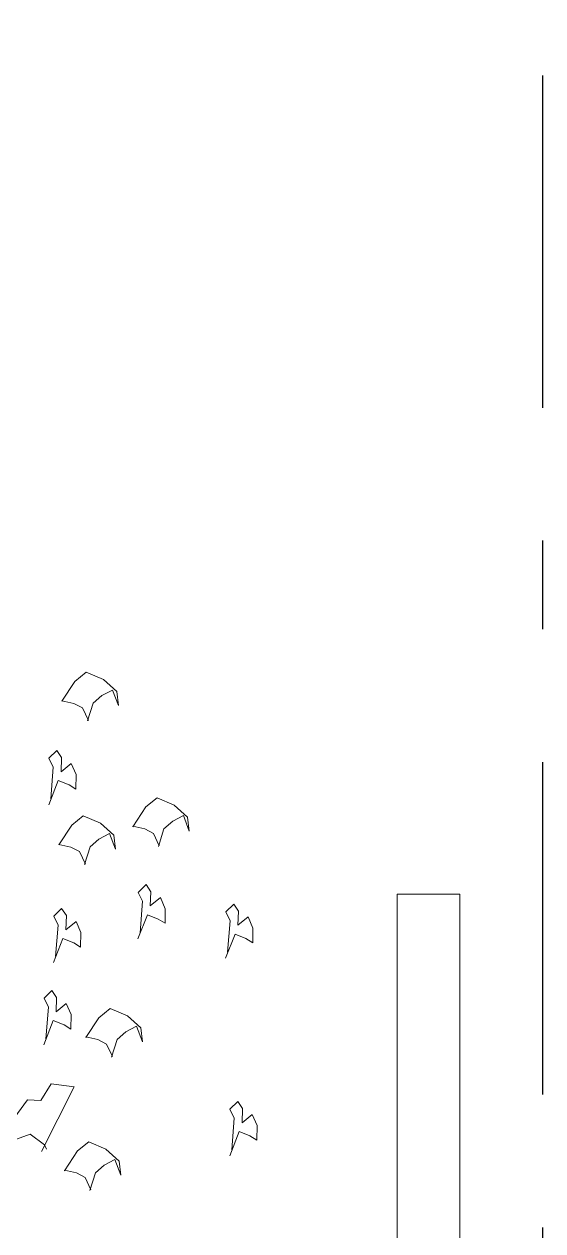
# Model space of a CAD drawing. Header units: millimetres. Extents: x 318905 to 439572, y -5133 to 105868.
# Drawn here: x 438834 to 439247, y 1159 to 2120 of the extents above; entities that cross this region are included whole.
import ezdxf

# ---------------------------------------------------------------- set-up
doc = ezdxf.new("R2010")
doc.units = ezdxf.units.MM
doc.header["$MEASUREMENT"] = 0
doc.linetypes.add('Tiretet', pattern=[546.805537, 264.583325, -105.833328, 70.555556, -105.833328])
doc.layers.add('2D -  Dessin général_Stylo_No__1', color=7, linetype='Continuous', lineweight=5)
doc.layers.add('2D -  Dessin général_Stylo_No__141', color=1, linetype='Continuous', lineweight=25)
doc.layers.add('INTI_Agencement_Stylo_No__82', color=7, linetype='Continuous', lineweight=13, true_color=0xaaaaaa)

# ---------------------------------------------------------------- blocks, each defined once
blk = doc.blocks.new('haie[5]', base_point=(438117.27, -361.73))
at = {"layer": 'INTI_Agencement_Stylo_No__82', "linetype": 'Continuous'}
for p, q in [((438874.28, 1596.33), (438863.89, 1580.53)), ((438883.29, 1603.68), (438874.28, 1596.33)), ((438897, 1597.85), (438883.29, 1603.68)), ((438907.55, 1588.25), (438897, 1597.85)), ((438888.7, 1578.96), (438895.7, 1585.1)), ((438895.7, 1585.1), (438904.16, 1589.49)), ((438904.16, 1589.49), (438908.86, 1577.09)), ((438908.86, 1577.09), (438907.55, 1588.25)), ((438863.89, 1580.53), (438863.88, 1580.95)), ((438863.88, 1580.95), (438873.44, 1578.86)), ((438873.44, 1578.86), (438880.4, 1575.2)), ((438884.25, 1564.93), (438888.7, 1578.96)), ((438880.4, 1575.2), (438885, 1565.32)), ((438859.83, 1541.33), (438853.59, 1535.18)), ((438863.65, 1535.7), (438859.83, 1541.33)), ((438853.59, 1535.18), (438857.05, 1528.14)), ((438857.05, 1528.14), (438855.02, 1502.98)), ((438863.25, 1524.43), (438863.65, 1535.7)), ((438871.35, 1531.03), (438863.25, 1524.43)), ((438875.23, 1522.13), (438871.35, 1531.03)), ((438875.03, 1510.56), (438875.23, 1522.13)), ((438853.44, 1498.18), (438860.94, 1517.43)), ((438860.94, 1517.43), (438869.57, 1513.87)), ((438869.57, 1513.87), (438875.03, 1510.56)), ((438939.74, 1503.74), (438930.74, 1496.42)), ((438953.45, 1497.94), (438939.74, 1503.74)), ((438880.9, 1489.28), (438871.91, 1481.95)), ((438894.59, 1483.46), (438880.9, 1489.28)), ((438930.74, 1496.42), (438920.36, 1480.66)), ((438952.16, 1485.19), (438960.64, 1489.6)), ((438964.02, 1488.33), (438953.45, 1497.94)), ((438960.64, 1489.6), (438965.33, 1477.14)), ((438871.91, 1481.95), (438861.53, 1466.2)), ((438905.18, 1473.87), (438894.59, 1483.46)), ((438920.36, 1480.66), (438920.35, 1481.04)), ((438920.35, 1481.04), (438929.9, 1478.93)), ((438945.16, 1479.01), (438952.16, 1485.19)), ((438965.33, 1477.14), (438964.02, 1488.33)), ((438886.31, 1464.57), (438893.31, 1470.73)), ((438893.31, 1470.73), (438901.81, 1475.16)), ((438901.81, 1475.16), (438906.48, 1462.7)), ((438906.48, 1462.7), (438905.18, 1473.87)), ((438929.9, 1478.93), (438936.83, 1475.32)), ((438936.83, 1475.32), (438941.45, 1465.41)), ((438940.72, 1465.03), (438945.16, 1479.01)), ((438861.53, 1466.2), (438861.52, 1466.58)), ((438861.52, 1466.58), (438871.07, 1464.49)), ((438871.07, 1464.49), (438878, 1460.88)), ((438878, 1460.88), (438882.61, 1450.97)), ((438881.88, 1450.55), (438886.31, 1464.57)), ((438930.92, 1434.53), (438924.68, 1428.36)), ((438934.73, 1428.89), (438930.92, 1434.53)), ((438924.68, 1428.36), (438928.12, 1421.32)), ((438934.34, 1417.62), (438934.73, 1428.89)), ((438942.44, 1424.2), (438934.34, 1417.62)), ((438946.29, 1415.35), (438942.44, 1424.2)), ((438863.62, 1415.58), (438857.37, 1409.45)), ((438867.44, 1409.96), (438863.62, 1415.58)), ((438928.12, 1421.32), (438926.11, 1396.2)), ((438946.12, 1403.75), (438946.29, 1415.35)), ((439000.76, 1419.06), (438994.52, 1412.97)), ((438994.52, 1412.97), (438997.98, 1405.84)), ((439004.58, 1413.47), (439000.76, 1419.06)), ((439004.18, 1402.22), (439004.58, 1413.47)), ((438857.37, 1409.45), (438860.82, 1402.36)), ((438867.05, 1398.69), (438867.44, 1409.96)), ((438875.15, 1405.25), (438867.05, 1398.69)), ((438878.99, 1396.44), (438875.15, 1405.25)), ((438924.5, 1391.37), (438932.02, 1410.6)), ((438932.02, 1410.6), (438940.65, 1407.09)), ((438940.65, 1407.09), (438946.12, 1403.75)), ((438997.98, 1405.84), (438995.94, 1380.75)), ((439012.29, 1408.8), (439004.18, 1402.22)), ((439016.13, 1399.92), (439012.29, 1408.8)), ((438860.82, 1402.36), (438858.8, 1377.23)), ((438878.79, 1384.78), (438878.99, 1396.44)), ((438994.34, 1375.95), (439001.88, 1395.2)), ((439001.88, 1395.2), (439010.49, 1391.64)), ((439015.96, 1388.3), (439016.13, 1399.92)), ((438857.2, 1372.44), (438864.73, 1391.68)), ((438864.73, 1391.68), (438873.36, 1388.16)), ((438873.36, 1388.16), (438878.79, 1384.78)), ((439010.49, 1391.64), (439015.96, 1388.3)), ((438855.88, 1350.25), (438849.64, 1344.1)), ((438859.7, 1344.63), (438855.88, 1350.25)), ((438849.64, 1344.1), (438853.11, 1337.02)), ((438853.11, 1337.02), (438851.07, 1311.92)), ((438859.32, 1333.36), (438859.7, 1344.63)), ((438867.4, 1339.97), (438859.32, 1333.36)), ((438871.25, 1331.07), (438867.4, 1339.97)), ((438902.41, 1335.96), (438893.4, 1328.61)), ((438916.12, 1330.14), (438902.41, 1335.96)), ((438849.46, 1307.12), (438856.99, 1326.37)), ((438856.99, 1326.37), (438865.62, 1322.83)), ((438871.08, 1319.47), (438871.25, 1331.07)), ((438893.4, 1328.61), (438883, 1312.86)), ((438926.67, 1320.52), (438916.12, 1330.14)), ((438865.62, 1322.83), (438871.08, 1319.47)), ((438907.83, 1311.27), (438914.79, 1317.39)), ((438914.79, 1317.39), (438923.3, 1321.82)), ((438923.3, 1321.82), (438927.98, 1309.36)), ((438927.98, 1309.36), (438926.67, 1320.52)), ((438883, 1312.86), (438882.99, 1313.26)), ((438882.99, 1313.26), (438892.54, 1311.19)), ((438892.54, 1311.19), (438899.49, 1307.53)), ((438899.49, 1307.53), (438904.12, 1297.62)), ((438903.38, 1297.2), (438907.83, 1311.27)), ((438855.34, 1275.92), (438847, 1262.76)), ((438847.61, 1222.23), (438873.65, 1273.56)), ((438873.65, 1273.56), (438855.34, 1275.92)), ((438836.36, 1263.3), (438818.49, 1238.5)), ((438847, 1262.76), (438836.36, 1263.3)), ((439003.95, 1261.87), (438997.71, 1255.79)), ((439007.79, 1256.25), (439003.95, 1261.87)), ((438997.71, 1255.79), (439001.19, 1248.67)), ((439007.39, 1245), (439007.79, 1256.25)), ((439015.48, 1251.59), (439007.39, 1245)), ((439019.33, 1242.73), (439015.48, 1251.59)), ((439001.19, 1248.67), (438999.15, 1223.54)), ((439019.14, 1231.11), (439019.33, 1242.73)), ((438810.85, 1225.77), (438838.66, 1235.88)), ((438838.66, 1235.88), (438849.96, 1227.4)), ((438885.26, 1229.89), (438876.25, 1222.55)), ((438898.95, 1224.05), (438885.26, 1229.89)), ((438997.55, 1218.75), (439005.06, 1237.99)), ((439005.06, 1237.99), (439013.71, 1234.45)), ((439013.71, 1234.45), (439019.14, 1231.11)), ((438849.96, 1227.4), (438851.69, 1223.83)), ((438876.25, 1222.55), (438865.85, 1206.78)), ((438909.52, 1214.45), (438898.95, 1224.05)), ((438890.68, 1205.17), (438897.67, 1211.31)), ((438897.67, 1211.31), (438906.15, 1215.73)), ((438906.15, 1215.73), (438910.81, 1203.27)), ((438910.81, 1203.27), (438909.52, 1214.45)), ((438865.85, 1206.78), (438865.84, 1207.16)), ((438865.84, 1207.16), (438875.4, 1205.08)), ((438875.4, 1205.08), (438882.36, 1201.44)), ((438882.36, 1201.44), (438886.96, 1191.53)), ((438886.21, 1191.16), (438890.68, 1205.17))]:
    blk.add_line(p, q, dxfattribs=at)

msp = doc.modelspace()

# ---------------------------------------------------------------- linework, layer by layer
at = {"layer": '2D -  Dessin général_Stylo_No__1', "linetype": 'Continuous', "flags": 128}
msp.add_lwpolyline([(439131.022, 126.994), (439131.022, 1426.994), (439181.022, 1426.994), (439181.022, 126.994)], close=True, dxfattribs=at)
at = {"layer": '2D -  Dessin général_Stylo_No__141', "linetype": 'Tiretet', "flags": 128}
msp.add_lwpolyline([(439247.077, -373.006), (439247.077, 7731.291)], dxfattribs=at)

# ---------------------------------------------------------------- block references
at = {"layer": 'INTI_Agencement_Stylo_No__82', "linetype": 'Continuous'}
msp.add_blockref('haie[5]', (438117.268, -361.728), dxfattribs=at)

doc.saveas('drawing.dxf')
